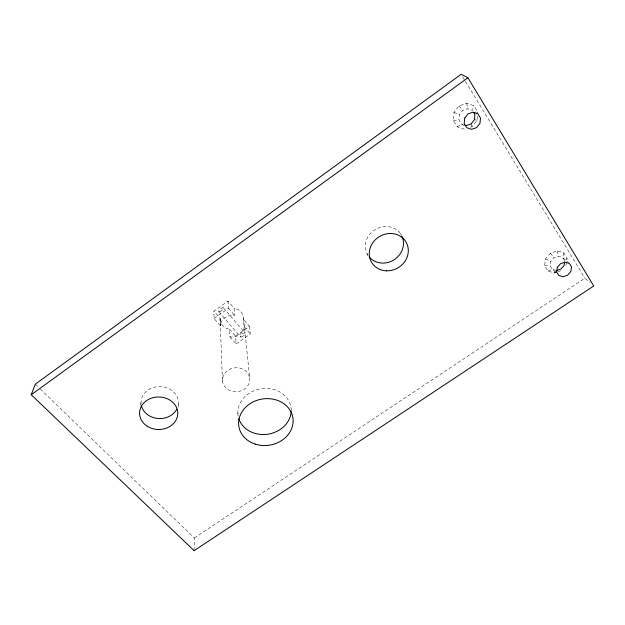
<?xml version="1.0" encoding="UTF-8"?>
<svg xmlns="http://www.w3.org/2000/svg" width="625" height="625" viewBox="0 0 625 625"><rect width="100%" height="100%" fill="white"/><g stroke="black" fill="none" stroke-linecap="round" stroke-linejoin="round"><path stroke-width="0.47" stroke-dasharray="3.12 2.34" d="M194.109 550.695L194.336 538.031L39.516 388.258M178.141 407.227L178.305 404.32M222.445 380.461L220.07 318.281L213.898 311.148L227.992 301.078L234.117 308.281L234.703 315.586L233.266 315.359A12.023 10.836 -4.6 0 0 220.477 324.445L220.375 325.758L214.078 318.523L213.898 311.148M464.469 129.211L457.344 126.859L453.328 120.461L453.984 112.43L459.102 105.836L466.734 103.242L473.906 105.672L477.859 112.148L475.633 113.898M463.812 125.648L461.539 124.055L458.938 119.883L459.375 114.664L462.711 110.391L467.656 108.711L472.312 110.281L473.906 105.672M220 319.227A11.789 10.664 -4.4 0 0 228.469 329L229.484 329.156L229.969 336.797L231.391 337.008A12.023 10.836 -4.6 0 0 244.102 328.031L243.547 318.328A11.789 10.664 -4.4 0 0 235.148 308.438L234.117 308.281M470.328 127.227L472 126.656L477.117 120.164L477.531 115.711M556.844 272.07L554.258 272.938L547.922 271.07L544.562 265.727L545.484 258.898L550.375 253.211L557.367 250.875L563.742 252.797L567.055 258.211L566.555 261.617M555.562 272.438L552.289 269.367L550.117 265.883L550.734 261.453L553.914 257.766L558.445 256.25L562.586 257.492L568.68 262.844M140.5 405.555L141.125 401.117M566.43 262.469L566.055 265.023L564.094 265.43M563.742 252.797L562.586 257.492L564.742 261.008L567.055 258.211M554.258 272.938L556.414 270.586M214.078 318.523L228.453 308.273L227.992 301.078M249.469 326.328L250.352 333.898L236.141 343.891L235.539 336.148L249.469 326.328L243.461 319.266M457.344 126.859L461.539 124.055L463.086 124.562M194.336 538.031L584.906 278.203L589.664 282.398M547.922 271.07L552.289 269.367L555.586 270.344M557.711 271.781L561.164 270.633M453.328 120.461L458.938 119.883M544.562 265.727L550.117 265.883M474.414 119.687L477.117 120.164M453.984 112.43L459.375 114.664M545.484 258.898L550.734 261.453M35.312 384.195L38.812 387.586M229.969 336.797L236.141 343.891M229.484 329.156L235.539 336.148M218.812 311.68L240.602 336.93M223.367 307.781L245.062 333.078M228.453 308.273L234.703 315.586M244.227 326.734L250.352 333.898M459.102 105.836L462.711 110.391M550.375 253.211L553.914 257.766M400.461 233.711L401.531 235.297M462.656 76.805L584.906 278.203M367.086 253.75L367.961 255.43M471.086 123.93L472 126.656M557.367 250.875L558.445 256.25M291.516 410.414L290.984 407.547A26.758 22.977 -9 0 0 260.891 388.781A26.758 22.977 -9 0 0 238.156 415.992M466.734 103.242L467.656 108.711M243.547 318.328L249.812 379.203A13.703 11.984 -6 0 1 229.5 390.414A13.703 11.984 -6 0 1 229.07 369.641A13.703 11.984 -6 0 1 249.812 379.203M237.859 413.109L238.203 417.977M220.07 318.281L220.375 325.758M141.094 403.633A18.68 15.992 0.9 0 1 161.5 386.664A18.68 15.992 0.9 0 1 177.773 406.773M368.008 255.367A19.508 17.852 -31.4 0 1 375.242 229.469A19.508 17.852 -31.4 0 1 401.453 235.305M219.961 311.625A3 0.992 -40.4 0 0 223.469 308.031A3 0.992 -40.4 0 0 219.852 309.531A3 0.992 -40.4 0 0 219.961 311.625M241.773 336.938A2.945 1.086 -40.6 0 0 245.18 333.352A2.945 1.086 -40.6 0 0 241.547 334.734A2.945 1.086 -40.6 0 0 241.773 336.938"/><path stroke-width="0.94" d="M564.609 261.891L564.094 265.43L560.914 269.078L556.414 270.586M31.25 394.734L35.312 384.195L461.141 74.305L467.914 77.758L593.75 285.992L194.109 550.695L31.25 394.734L467.914 77.758M464.633 125.078L466.172 125.586L471.086 123.93L474.414 119.687L474.891 114.484L473.602 112.383M176.812 409.125A18.68 15.992 0.9 0 1 157.969 418.5A18.68 15.992 0.9 0 1 141.531 406.117M401.883 236.141A19.508 17.852 -31.4 0 1 394 259.844A19.508 17.852 -31.4 0 1 369.117 256.859M291.164 411.383A26.758 22.977 -9 0 1 267.602 434.234A26.758 22.977 -9 0 1 238.859 418.797M464.656 118.211L464.195 123.531L466.836 127.773L471.555 129.336L476.57 127.641L479.977 123.328L480.477 118.016L477.859 113.742L473.117 112.141L468.062 113.852L464.656 118.211M557.273 267.469L556.633 271.969L558.836 275.5L563.023 276.734L567.609 275.203L570.859 271.492L571.539 267L569.359 263.438L565.148 262.18L560.523 263.719L557.273 267.469M386.586 270.836A19.992 18.203 -30.9 0 0 406.703 243.312A19.992 18.203 -30.9 0 0 373.094 242.313A19.992 18.203 -30.9 0 0 386.586 270.836M255.211 444.109A27.359 23.352 -9.2 0 0 292.938 418.07A27.359 23.352 -9.2 0 0 249.461 404.078A27.359 23.352 -9.2 0 0 255.211 444.109M147.453 426.375A19.117 16.266 0.6 0 0 177.688 414.977A19.117 16.266 0.6 0 0 150.891 398.359A19.117 16.266 0.6 0 0 147.453 426.375"/></g></svg>
